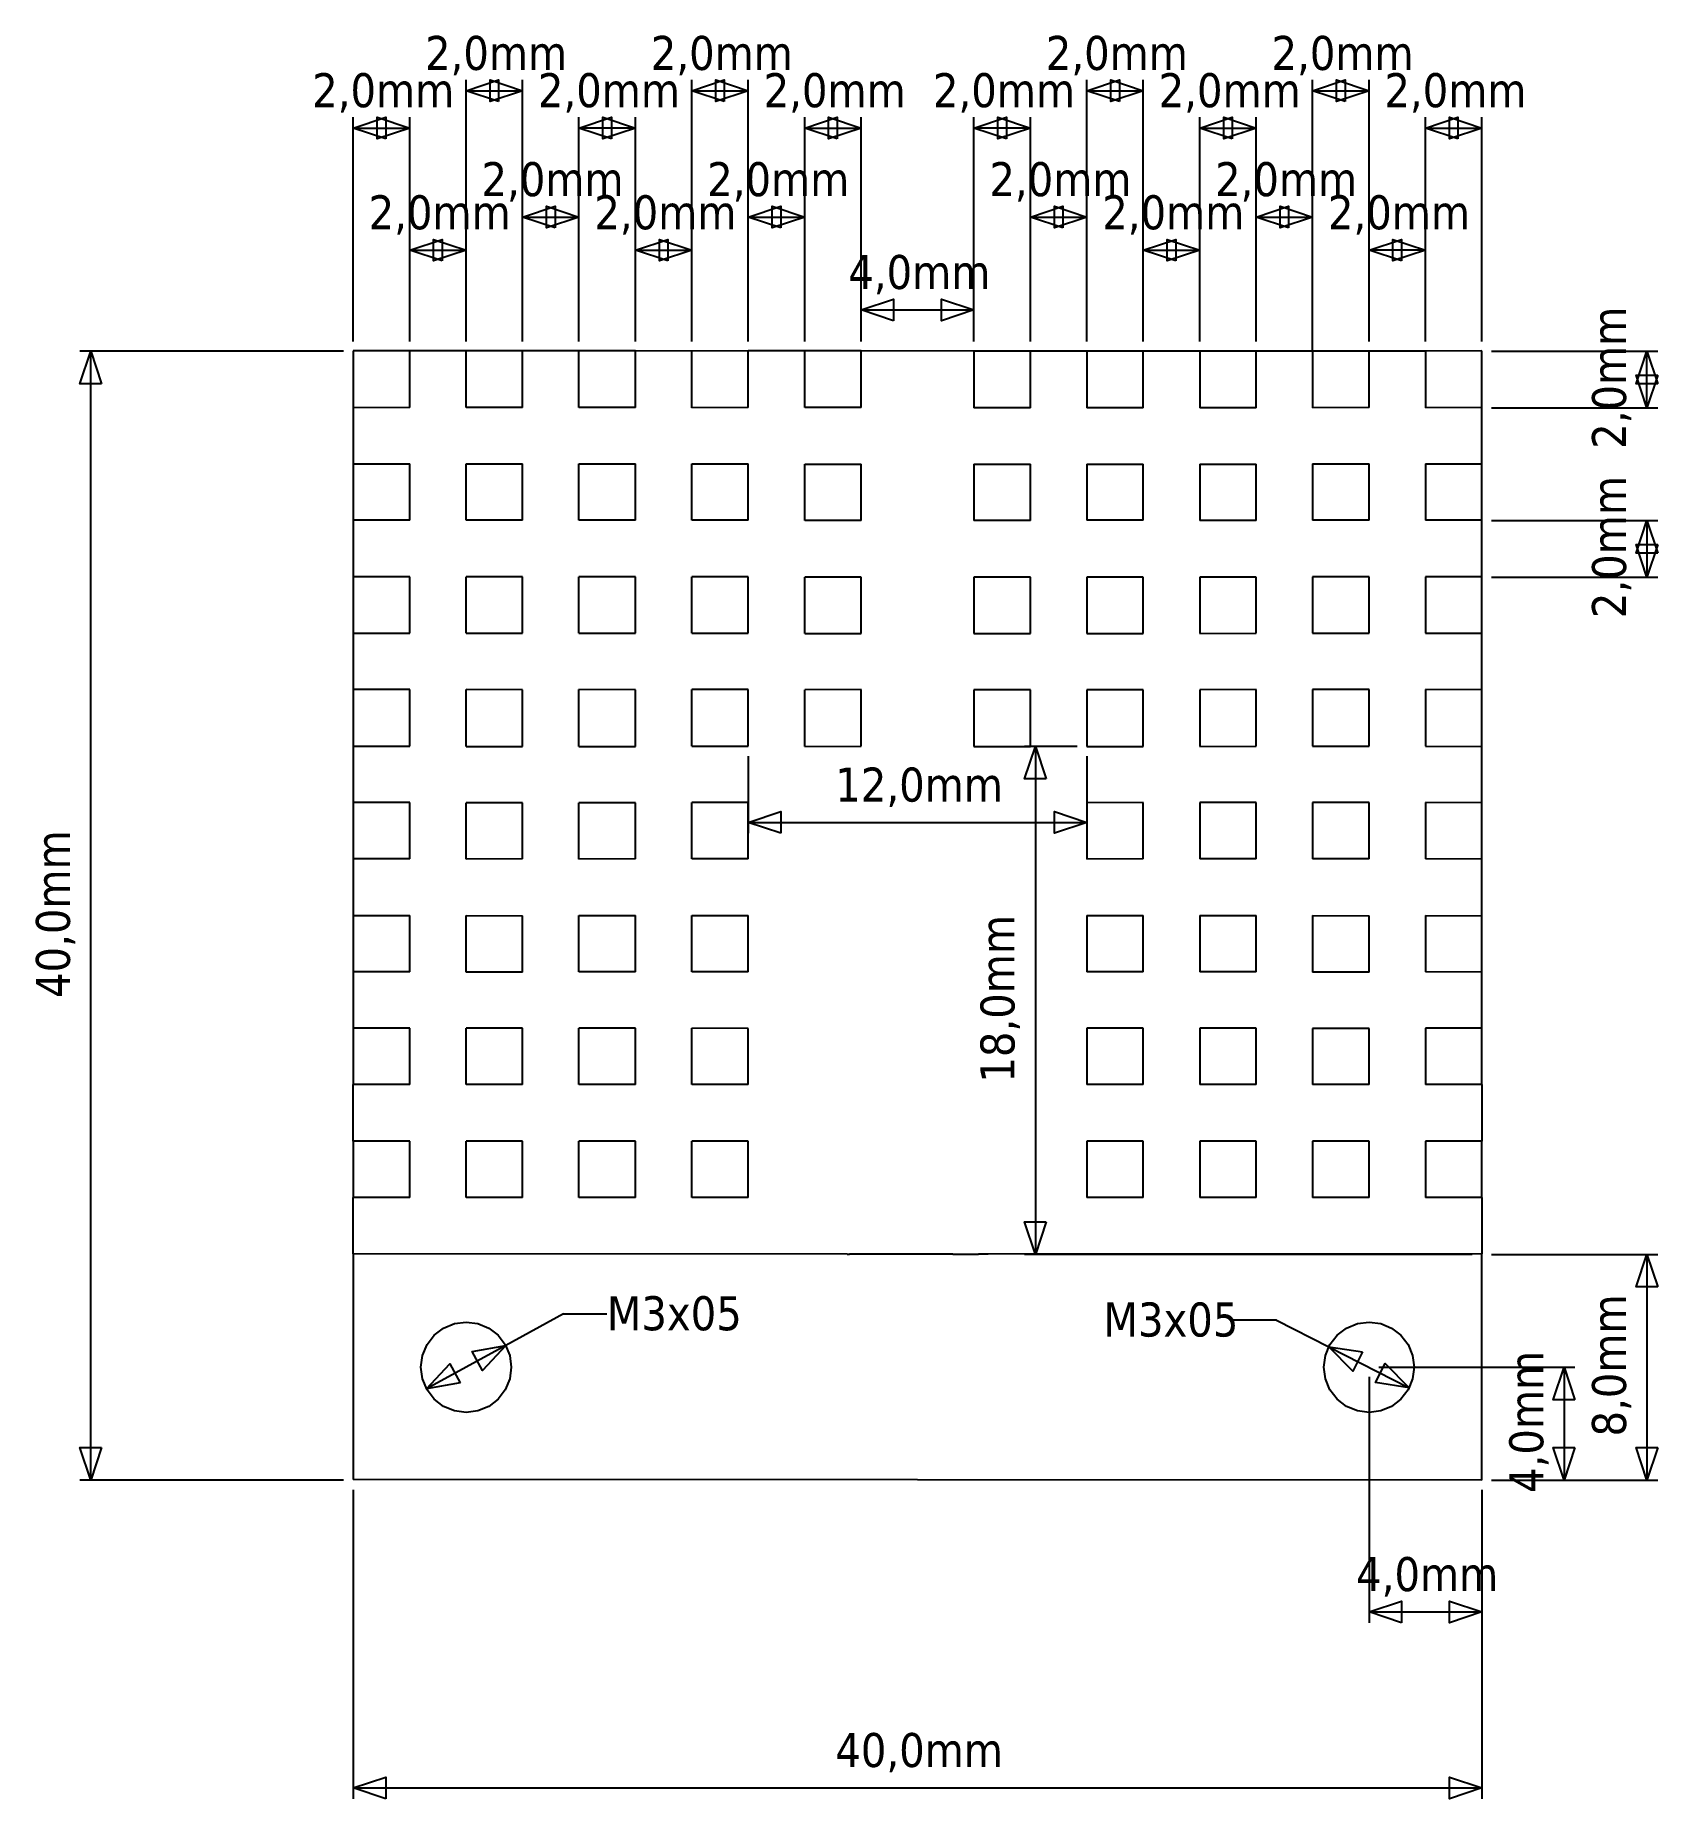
# Model space of a CAD drawing. Extents: x -34 to 23.5, y -29.9 to 32.6.
import ezdxf

# ---------------------------------------------------------------- set-up
doc = ezdxf.new("R2010")
doc.units = 0
doc.header["$MEASUREMENT"] = 0
doc.layers.get('0').update_dxf_attribs({"linetype": 'CONTINUOUS'})
doc.styles.add('TAHOMA', font='Tahoma', dxfattribs={"height": 0.2})

msp = doc.modelspace()

# ---------------------------------------------------------------- linework, layer by layer
at = {"color": 5}
for p, q in [((-18.717, 21.72), (-18.717, 30.989)), ((-16.717, 21.72), (-16.717, 30.989)), ((-10.717, 21.72), (-10.717, 30.989)), ((-8.717, 21.72), (-8.717, 30.989)), ((3.283, 21.72), (3.283, 30.989)), ((5.283, 21.72), (5.283, 30.989)), ((11.283, 21.72), (11.283, 30.989)), ((13.283, 21.72), (13.283, 30.989)), ((-18.717, 30.606), (-16.717, 30.606)), ((-10.717, 30.606), (-8.717, 30.606)), ((3.283, 30.606), (5.283, 30.606)), ((11.283, 30.606), (13.283, 30.606)), ((-22.717, 21.72), (-22.717, 29.669)), ((-20.717, 21.72), (-20.717, 29.669)), ((-14.717, 21.72), (-14.717, 29.669)), ((-12.717, 21.72), (-12.717, 29.669)), ((-6.717, 21.72), (-6.717, 29.669)), ((-4.717, 21.72), (-4.717, 29.669)), ((-0.717, 21.72), (-0.717, 29.669)), ((1.283, 21.72), (1.283, 29.669)), ((7.283, 21.72), (7.283, 29.669)), ((9.283, 21.72), (9.283, 29.669)), ((15.283, 21.72), (15.283, 29.669)), ((17.283, 21.72), (17.283, 29.669)), ((-22.717, 29.286), (-20.717, 29.286)), ((-12.717, 29.286), (-14.717, 29.286)), ((-6.717, 29.286), (-4.717, 29.286)), ((1.283, 29.286), (-0.717, 29.286)), ((7.283, 29.286), (9.283, 29.286)), ((15.283, 29.286), (17.283, 29.286)), ((-16.717, 21.72), (-16.717, 26.516)), ((-14.717, 21.72), (-14.717, 26.516)), ((-8.717, 21.72), (-8.717, 26.516)), ((-6.717, 21.72), (-6.717, 26.516)), ((1.283, 21.72), (1.283, 26.516)), ((3.283, 21.72), (3.283, 26.516)), ((9.283, 21.72), (9.283, 26.516)), ((11.283, 21.375), (11.283, 26.516)), ((-16.717, 26.132), (-14.717, 26.132)), ((-8.717, 26.132), (-6.717, 26.132)), ((1.283, 26.132), (3.283, 26.132)), ((9.283, 26.132), (11.283, 26.132)), ((-20.717, 21.72), (-20.717, 25.342)), ((-18.717, 21.72), (-18.717, 25.342)), ((-12.717, 21.72), (-12.717, 25.342)), ((-10.717, 21.72), (-10.717, 25.342)), ((5.283, 21.72), (5.283, 25.342)), ((7.283, 21.72), (7.283, 25.342)), ((13.283, 21.72), (13.283, 25.342)), ((15.283, 21.72), (15.283, 25.342)), ((-20.717, 24.959), (-18.717, 24.959)), ((-12.717, 24.959), (-10.717, 24.959)), ((5.283, 24.959), (7.283, 24.959)), ((15.283, 24.959), (13.283, 24.959)), ((-4.717, 21.72), (-4.717, 23.226)), ((-0.717, 21.72), (-0.717, 23.226)), ((-4.717, 22.843), (-0.717, 22.843)), ((-23.062, 21.375), (-32.402, 21.375)), ((-32.019, -18.625), (-32.019, 21.375)), ((17.628, 21.375), (23.515, 21.375)), ((23.132, 19.375), (23.132, 21.375)), ((17.628, 19.375), (23.515, 19.375)), ((17.628, 15.375), (23.515, 15.375)), ((23.132, 15.375), (23.132, 13.375)), ((17.628, 13.375), (23.515, 13.375)), ((-8.717, 7.03), (-8.717, 4.296)), ((2.938, 7.375), (1.074, 7.375)), ((1.458, 7.375), (1.458, -10.625)), ((3.283, 7.03), (3.283, 4.296)), ((-8.717, 4.68), (3.283, 4.68)), ((16.938, -10.625), (1.074, -10.625)), ((17.628, -10.625), (23.515, -10.625)), ((23.132, -10.625), (23.132, -18.625)), ((-15.267, -12.735), (-17.314, -13.856)), ((-15.267, -12.735), (-13.733, -12.735)), ((10.004, -12.957), (8.47, -12.957)), ((10.004, -12.957), (11.857, -13.9)), ((-17.314, -13.856), (-20.12, -15.394)), ((11.857, -13.9), (14.709, -15.351)), ((13.283, -14.97), (13.283, -23.682)), ((13.628, -14.625), (20.582, -14.625)), ((20.198, -14.625), (20.198, -18.625)), ((-23.062, -18.625), (-32.402, -18.625)), ((17.628, -18.625), (23.515, -18.625)), ((17.628, -18.625), (20.582, -18.625)), ((-22.717, -18.97), (-22.717, -29.915)), ((17.283, -18.97), (17.283, -29.915)), ((17.283, -18.97), (17.283, -23.682)), ((13.283, -23.298), (17.283, -23.298)), ((-22.717, -29.532), (17.283, -29.532))]:
    msp.add_line(p, q, dxfattribs=at)
for p, q in [((-22.717, 21.391), (-22.717, 19.375)), ((-20.717, 21.388), (-22.717, 21.391)), ((-20.717, 19.388), (-20.717, 21.388)), ((-18.717, 21.388), (-20.717, 21.388)), ((-18.717, 19.388), (-18.717, 21.388)), ((-16.717, 21.388), (-18.717, 21.388)), ((-16.717, 19.388), (-16.717, 21.388)), ((-14.717, 21.388), (-16.717, 21.388)), ((-14.717, 19.388), (-14.717, 21.388)), ((-12.717, 21.388), (-14.717, 21.388)), ((-12.717, 19.388), (-12.717, 21.388)), ((-10.717, 21.375), (-12.717, 21.388)), ((-8.717, 21.388), (-10.717, 21.375)), ((-10.717, 19.375), (-10.717, 21.375)), ((-6.717, 21.388), (-8.717, 21.388)), ((-8.717, 19.388), (-8.717, 21.388)), ((-6.717, 19.388), (-6.717, 21.388)), ((-4.717, 21.388), (-6.717, 21.388)), ((-4.717, 19.388), (-4.717, 21.388)), ((-0.717, 21.375), (-4.717, 21.388)), ((1.283, 21.375), (-0.717, 21.375)), ((-0.717, 21.375), (-0.717, 19.375)), ((1.283, 19.375), (1.283, 21.375)), ((3.283, 21.375), (1.283, 21.375)), ((3.283, 21.375), (3.283, 19.375)), ((5.283, 21.375), (3.283, 21.375)), ((5.283, 19.375), (5.283, 21.375)), ((7.283, 21.375), (5.283, 21.375)), ((7.283, 21.375), (7.283, 19.375)), ((9.283, 21.375), (7.283, 21.375)), ((9.283, 19.375), (9.283, 21.375)), ((11.283, 21.375), (9.283, 21.375)), ((11.283, 21.375), (11.283, 19.375)), ((13.283, 21.375), (11.283, 21.375)), ((13.283, 19.388), (13.283, 21.375)), ((15.283, 21.375), (13.283, 21.375)), ((17.283, 21.391), (15.283, 21.375)), ((15.283, 21.375), (15.283, 19.375)), ((17.283, 19.388), (17.283, 21.391)), ((-20.717, 19.388), (-22.717, 19.375)), ((-22.717, 19.375), (-22.717, 17.388)), ((-16.717, 19.388), (-18.717, 19.388)), ((-12.717, 19.388), (-14.717, 19.388)), ((-8.717, 19.388), (-10.717, 19.375)), ((-4.717, 19.388), (-6.717, 19.388)), ((1.283, 19.375), (-0.717, 19.375)), ((5.283, 19.375), (3.283, 19.375)), ((9.283, 19.375), (7.283, 19.375)), ((13.283, 19.388), (11.283, 19.375)), ((17.283, 19.388), (15.283, 19.375)), ((17.283, 17.388), (17.283, 19.388)), ((-22.717, 17.388), (-20.717, 17.388)), ((-22.717, 17.388), (-22.717, 15.388)), ((-20.717, 15.388), (-20.717, 17.388)), ((-18.717, 17.388), (-16.717, 17.388)), ((-18.717, 15.388), (-18.717, 17.388)), ((-16.717, 15.388), (-16.717, 17.388)), ((-14.717, 17.388), (-12.717, 17.388)), ((-14.717, 15.388), (-14.717, 17.388)), ((-12.717, 15.388), (-12.717, 17.388)), ((-10.717, 17.388), (-8.717, 17.388)), ((-10.717, 15.388), (-10.717, 17.388)), ((-8.717, 15.388), (-8.717, 17.388)), ((-6.717, 15.375), (-6.717, 17.375)), ((-6.717, 17.375), (-4.717, 17.375)), ((-4.717, 15.375), (-4.717, 17.375)), ((-0.717, 17.375), (-0.717, 15.375)), ((-0.717, 17.375), (1.283, 17.375)), ((1.283, 15.375), (1.283, 17.375)), ((3.283, 17.375), (5.283, 17.375)), ((3.283, 17.375), (3.283, 15.388)), ((5.283, 15.388), (5.283, 17.375)), ((7.283, 17.375), (9.283, 17.375)), ((7.283, 17.375), (7.283, 15.375)), ((9.283, 15.375), (9.283, 17.375)), ((11.283, 17.388), (13.283, 17.388)), ((11.283, 17.388), (11.283, 15.388)), ((13.283, 15.388), (13.283, 17.388)), ((15.283, 17.388), (17.283, 17.388)), ((15.283, 17.388), (15.283, 15.388)), ((17.283, 15.388), (17.283, 17.388)), ((-22.717, 15.388), (-22.717, 13.388)), ((-20.717, 15.388), (-22.717, 15.388)), ((-16.717, 15.388), (-18.717, 15.388)), ((-12.717, 15.388), (-14.717, 15.388)), ((-8.717, 15.388), (-10.717, 15.388)), ((-4.717, 15.375), (-6.717, 15.375)), ((1.283, 15.375), (-0.717, 15.375)), ((5.283, 15.388), (3.283, 15.388)), ((9.283, 15.375), (7.283, 15.375)), ((13.283, 15.388), (11.283, 15.388)), ((17.283, 15.388), (15.283, 15.388)), ((17.283, 13.388), (17.283, 15.388)), ((-20.717, 13.388), (-22.717, 13.388)), ((-22.717, 13.388), (-22.717, 11.388)), ((-20.717, 11.388), (-20.717, 13.388)), ((-16.717, 13.388), (-18.717, 13.388)), ((-18.717, 11.388), (-18.717, 13.388)), ((-16.717, 11.388), (-16.717, 13.388)), ((-12.717, 13.388), (-14.717, 13.388)), ((-14.717, 11.388), (-14.717, 13.388)), ((-12.717, 11.388), (-12.717, 13.388)), ((-8.717, 13.388), (-10.717, 13.388)), ((-10.717, 11.388), (-10.717, 13.388)), ((-8.717, 11.388), (-8.717, 13.388)), ((-4.717, 13.375), (-6.717, 13.375)), ((-6.717, 11.375), (-6.717, 13.375)), ((-4.717, 11.375), (-4.717, 13.375)), ((1.283, 13.375), (-0.717, 13.375)), ((-0.717, 13.375), (-0.717, 11.375)), ((1.283, 11.375), (1.283, 13.375)), ((3.283, 13.375), (3.283, 11.375)), ((5.283, 13.375), (3.283, 13.375)), ((5.283, 11.375), (5.283, 13.375)), ((9.283, 13.375), (7.283, 13.375)), ((7.283, 13.375), (7.283, 11.375)), ((9.283, 11.388), (9.283, 13.375)), ((13.283, 13.388), (11.283, 13.388)), ((11.283, 13.388), (11.283, 11.388)), ((13.283, 11.388), (13.283, 13.388)), ((17.283, 13.388), (15.283, 13.388)), ((15.283, 13.388), (15.283, 11.388)), ((17.283, 11.388), (17.283, 13.388)), ((-22.717, 11.388), (-22.717, 9.388)), ((-22.717, 11.388), (-20.717, 11.388)), ((-18.717, 11.388), (-16.717, 11.388)), ((-14.717, 11.388), (-12.717, 11.388)), ((-10.717, 11.388), (-8.717, 11.388)), ((-6.717, 11.375), (-4.717, 11.375)), ((-0.717, 11.375), (1.283, 11.375)), ((3.283, 11.375), (5.283, 11.375)), ((7.283, 11.375), (9.283, 11.388)), ((11.283, 11.388), (13.283, 11.388)), ((15.283, 11.388), (17.283, 11.388)), ((17.283, 9.375), (17.283, 11.388)), ((-20.717, 9.388), (-22.717, 9.388)), ((-22.717, 9.388), (-22.717, 7.388)), ((-20.717, 7.388), (-20.717, 9.388)), ((-16.717, 9.375), (-18.717, 9.388)), ((-18.717, 7.375), (-18.717, 9.388)), ((-16.717, 7.375), (-16.717, 9.375)), ((-12.717, 9.375), (-14.717, 9.388)), ((-14.717, 7.375), (-14.717, 9.388)), ((-12.717, 7.375), (-12.717, 9.375)), ((-8.717, 9.388), (-10.717, 9.388)), ((-10.717, 7.388), (-10.717, 9.388)), ((-8.717, 7.388), (-8.717, 9.388)), ((-4.717, 9.388), (-6.717, 9.375)), ((-6.717, 7.375), (-6.717, 9.375)), ((-4.717, 7.388), (-4.717, 9.388)), ((1.283, 9.375), (-0.717, 9.375)), ((-0.717, 9.375), (-0.717, 7.375)), ((1.283, 7.375), (1.283, 9.375)), ((5.283, 9.375), (3.283, 9.375)), ((3.283, 9.375), (3.283, 7.375)), ((5.283, 7.375), (5.283, 9.375)), ((9.283, 9.388), (7.283, 9.375)), ((7.283, 9.375), (7.283, 7.375)), ((9.283, 7.388), (9.283, 9.388)), ((13.283, 9.388), (11.283, 9.388)), ((11.283, 9.388), (11.283, 7.388)), ((13.283, 7.388), (13.283, 9.388)), ((17.283, 9.375), (15.283, 9.388)), ((15.283, 9.388), (15.283, 7.388)), ((17.283, 7.375), (17.283, 9.375)), ((-22.717, 7.388), (-22.717, 5.388)), ((-22.717, 7.388), (-20.717, 7.388)), ((-18.717, 7.375), (-16.717, 7.375)), ((-14.717, 7.375), (-12.717, 7.375)), ((-10.717, 7.388), (-8.717, 7.388)), ((-6.717, 7.375), (-4.717, 7.388)), ((-0.717, 7.375), (1.283, 7.375)), ((3.283, 7.375), (5.283, 7.375)), ((7.283, 7.375), (9.283, 7.388)), ((11.283, 7.388), (13.283, 7.388)), ((15.283, 7.388), (17.283, 7.375)), ((17.283, 5.375), (17.283, 7.375)), ((-20.717, 5.388), (-22.717, 5.388)), ((-22.717, 5.388), (-22.717, 3.388)), ((-20.717, 3.388), (-20.717, 5.388)), ((-16.717, 5.375), (-18.717, 5.375)), ((-18.717, 3.375), (-18.717, 5.375)), ((-16.717, 3.388), (-16.717, 5.375)), ((-12.717, 5.375), (-14.717, 5.375)), ((-14.717, 3.375), (-14.717, 5.375)), ((-12.717, 3.388), (-12.717, 5.375)), ((-8.717, 5.388), (-10.717, 5.388)), ((-10.717, 3.388), (-10.717, 5.388)), ((-8.717, 3.388), (-8.717, 5.388)), ((5.283, 5.388), (3.283, 5.375)), ((3.283, 5.375), (3.283, 3.375)), ((5.283, 3.388), (5.283, 5.388)), ((9.283, 5.388), (7.283, 5.388)), ((7.283, 5.388), (7.283, 3.388)), ((9.283, 3.388), (9.283, 5.388)), ((13.283, 5.388), (11.283, 5.388)), ((11.283, 5.388), (11.283, 3.388)), ((13.283, 3.388), (13.283, 5.388)), ((17.283, 5.375), (15.283, 5.388)), ((15.283, 5.388), (15.283, 3.388)), ((17.283, 3.375), (17.283, 5.375)), ((-22.717, 3.388), (-22.717, 1.388)), ((-20.717, 3.388), (-22.717, 3.388)), ((-16.717, 3.388), (-18.717, 3.375)), ((-12.717, 3.388), (-14.717, 3.375)), ((-8.717, 3.388), (-10.717, 3.388)), ((5.283, 3.388), (3.283, 3.375)), ((9.283, 3.388), (7.283, 3.388)), ((13.283, 3.388), (11.283, 3.388)), ((17.283, 3.375), (15.283, 3.388)), ((17.283, 1.375), (17.283, 3.375)), ((-22.717, 1.388), (-20.717, 1.388)), ((-22.717, 1.388), (-22.717, -0.612)), ((-20.717, -0.612), (-20.717, 1.388)), ((-18.717, 1.388), (-16.717, 1.375)), ((-18.717, -0.625), (-18.717, 1.388)), ((-16.717, -0.625), (-16.717, 1.375)), ((-14.717, 1.388), (-12.717, 1.388)), ((-14.717, -0.612), (-14.717, 1.388)), ((-12.717, -0.612), (-12.717, 1.388)), ((-10.717, 1.388), (-8.717, 1.388)), ((-10.717, -0.612), (-10.717, 1.388)), ((-8.717, -0.612), (-8.717, 1.388)), ((3.283, 1.388), (5.283, 1.388)), ((3.283, 1.388), (3.283, -0.612)), ((5.283, -0.612), (5.283, 1.388)), ((7.283, 1.388), (9.283, 1.388)), ((7.283, 1.388), (7.283, -0.612)), ((9.283, -0.612), (9.283, 1.388)), ((11.283, 1.388), (13.283, 1.375)), ((11.283, 1.388), (11.283, -0.625)), ((13.283, -0.625), (13.283, 1.375)), ((15.283, 1.388), (17.283, 1.375)), ((15.283, 1.388), (15.283, -0.612)), ((17.283, -0.625), (17.283, 1.375)), ((-22.717, -0.612), (-22.717, -2.612)), ((-20.717, -0.612), (-22.717, -0.612)), ((-12.717, -0.612), (-14.717, -0.612)), ((-8.717, -0.612), (-10.717, -0.612)), ((5.283, -0.612), (3.283, -0.612)), ((9.283, -0.612), (7.283, -0.612)), ((17.283, -0.625), (15.283, -0.612)), ((-16.717, -0.625), (-18.717, -0.625)), ((13.283, -0.625), (11.283, -0.625)), ((17.283, -2.612), (17.283, -0.625)), ((-20.717, -2.612), (-22.717, -2.612)), ((-22.717, -2.612), (-22.717, -4.612)), ((-20.717, -4.612), (-20.717, -2.612)), ((-16.717, -2.612), (-18.717, -2.612)), ((-18.717, -4.612), (-18.717, -2.612)), ((-16.717, -4.612), (-16.717, -2.612)), ((-12.717, -2.612), (-14.717, -2.612)), ((-14.717, -4.612), (-14.717, -2.612)), ((-12.717, -4.612), (-12.717, -2.612)), ((-8.717, -2.625), (-10.717, -2.612)), ((-10.717, -4.612), (-10.717, -2.612)), ((-8.717, -4.612), (-8.717, -2.625)), ((5.283, -2.612), (3.283, -2.612)), ((3.283, -2.612), (3.283, -4.612)), ((5.283, -4.612), (5.283, -2.612)), ((9.283, -2.612), (7.283, -2.612)), ((7.283, -2.612), (7.283, -4.612)), ((9.283, -4.612), (9.283, -2.612)), ((11.283, -2.625), (11.283, -4.612)), ((13.283, -2.625), (11.283, -2.625)), ((13.283, -4.612), (13.283, -2.625)), ((17.283, -2.612), (15.283, -2.612)), ((15.283, -2.612), (15.283, -4.612)), ((17.283, -4.612), (17.283, -2.612)), ((-20.717, -4.612), (-22.717, -4.612)), ((-22.717, -6.612), (-22.717, -4.612)), ((-16.717, -4.612), (-18.717, -4.612)), ((-12.717, -4.612), (-14.717, -4.612)), ((-8.717, -4.612), (-10.717, -4.612)), ((5.283, -4.612), (3.283, -4.612)), ((9.283, -4.612), (7.283, -4.612)), ((13.283, -4.612), (11.283, -4.612)), ((17.283, -4.612), (15.283, -4.612)), ((17.283, -4.612), (17.283, -6.612)), ((-20.717, -6.612), (-22.717, -6.612)), ((-22.717, -6.612), (-22.717, -8.612)), ((-20.717, -8.612), (-20.717, -6.612)), ((-18.717, -8.612), (-18.717, -6.612)), ((-16.717, -6.612), (-18.717, -6.612)), ((-16.717, -8.612), (-16.717, -6.612)), ((-12.717, -6.612), (-14.717, -6.612)), ((-14.717, -8.612), (-14.717, -6.612)), ((-12.717, -8.612), (-12.717, -6.612)), ((-8.717, -6.612), (-10.717, -6.612)), ((-10.717, -8.612), (-10.717, -6.612)), ((-8.717, -8.612), (-8.717, -6.612)), ((5.283, -6.612), (3.283, -6.612)), ((3.283, -6.612), (3.283, -8.612)), ((5.283, -8.612), (5.283, -6.612)), ((9.283, -6.612), (7.283, -6.612)), ((7.283, -6.612), (7.283, -8.612)), ((9.283, -8.612), (9.283, -6.612)), ((13.283, -6.612), (11.283, -6.612)), ((11.283, -6.612), (11.283, -8.612)), ((13.283, -8.612), (13.283, -6.612)), ((17.283, -6.612), (15.283, -6.612)), ((15.283, -6.612), (15.283, -8.612)), ((17.283, -8.612), (17.283, -6.612)), ((-20.717, -8.612), (-22.717, -8.612)), ((-22.717, -10.612), (-22.717, -8.612)), ((-16.717, -8.612), (-18.717, -8.612)), ((-12.717, -8.612), (-14.717, -8.612)), ((-8.717, -8.612), (-10.717, -8.612)), ((5.283, -8.612), (3.283, -8.612)), ((9.283, -8.612), (7.283, -8.612)), ((13.283, -8.612), (11.283, -8.612)), ((17.283, -8.612), (15.283, -8.612)), ((17.283, -8.612), (17.283, -10.612)), ((-22.717, -10.612), (-22.717, -18.609)), ((-5.217, -10.619), (-22.717, -10.612)), ((-5.217, -10.619), (-5.132, -10.618)), ((-4.882, -10.617), (-5.132, -10.618)), ((-1.467, -10.615), (-4.882, -10.617)), ((-1.467, -10.615), (-0.552, -10.617)), ((-0.302, -10.618), (-0.552, -10.617)), ((-0.217, -10.619), (-0.302, -10.618)), ((17.283, -10.612), (-0.217, -10.619)), ((17.283, -18.625), (17.283, -10.612)), ((-19.517, -13.24), (-19.131, -13.08)), ((-19.131, -13.08), (-18.717, -13.025)), ((-18.717, -13.025), (-18.303, -13.08)), ((-18.303, -13.08), (-17.917, -13.24)), ((12.483, -13.24), (12.869, -13.08)), ((12.869, -13.08), (13.283, -13.025)), ((13.283, -13.025), (13.697, -13.08)), ((13.697, -13.08), (14.083, -13.24)), ((-20.102, -13.825), (-19.848, -13.494)), ((-19.848, -13.494), (-19.517, -13.24)), ((-17.917, -13.24), (-17.585, -13.494)), ((-17.585, -13.494), (-17.331, -13.825)), ((11.898, -13.825), (12.152, -13.494)), ((12.152, -13.494), (12.483, -13.24)), ((14.083, -13.24), (14.415, -13.494)), ((14.415, -13.494), (14.669, -13.825)), ((-20.317, -14.625), (-20.262, -14.211)), ((-20.262, -14.211), (-20.102, -13.825)), ((-17.331, -13.825), (-17.171, -14.211)), ((-17.171, -14.211), (-17.117, -14.625)), ((11.683, -14.625), (11.738, -14.211)), ((11.738, -14.211), (11.898, -13.825)), ((14.669, -13.825), (14.829, -14.211)), ((14.829, -14.211), (14.883, -14.625)), ((-20.262, -15.039), (-20.317, -14.625)), ((-17.117, -14.625), (-17.171, -15.039)), ((11.738, -15.039), (11.683, -14.625)), ((14.883, -14.625), (14.829, -15.039)), ((-20.102, -15.425), (-20.262, -15.039)), ((-19.848, -15.757), (-20.102, -15.425)), ((-17.331, -15.425), (-17.585, -15.757)), ((-17.171, -15.039), (-17.331, -15.425)), ((11.898, -15.425), (11.738, -15.039)), ((12.152, -15.757), (11.898, -15.425)), ((14.669, -15.425), (14.415, -15.757)), ((14.829, -15.039), (14.669, -15.425)), ((-19.517, -16.011), (-19.848, -15.757)), ((-19.131, -16.171), (-19.517, -16.011)), ((-18.717, -16.225), (-19.131, -16.171)), ((-18.303, -16.171), (-18.717, -16.225)), ((-17.917, -16.011), (-18.303, -16.171)), ((-17.585, -15.757), (-17.917, -16.011)), ((12.483, -16.011), (12.152, -15.757)), ((12.869, -16.171), (12.483, -16.011)), ((13.283, -16.225), (12.869, -16.171)), ((13.697, -16.171), (13.283, -16.225)), ((14.083, -16.011), (13.697, -16.171)), ((14.415, -15.757), (14.083, -16.011)), ((17.283, -18.625), (-22.717, -18.609))]:
    msp.add_line(p, q)

# ---------------------------------------------------------------- texts
at = {"color": 5, "extrusion": (0, -0.001629, 0.999999), "char_height": 1.2063, "attachment_point": 7, "style": 'TAHOMA'}
for s, insert, text_direction in [('2,0mm', (-20.172, 31.153), (1, 0, 0)), ('2,0mm', (-12.172, 31.153), (1, 0, 0)), ('2,0mm', (1.828, 31.153), (1, 0, 0)), ('2,0mm', (9.828, 31.153), (1, 0, 0)), ('2,0mm', (-24.172, 29.833), (1, 0, 0)), ('2,0mm', (-16.172, 29.833), (1, 0, 0)), ('2,0mm', (-8.172, 29.833), (1, 0, 0)), ('2,0mm', (-2.172, 29.833), (1, 0, 0)), ('2,0mm', (5.828, 29.833), (1, 0, 0)), ('2,0mm', (13.828, 29.833), (1, 0, 0)), ('2,0mm', (-18.172, 26.68), (1, 0, 0)), ('2,0mm', (-10.172, 26.68), (1, 0, 0)), ('2,0mm', (-0.172, 26.68), (1, 0, 0)), ('2,0mm', (7.828, 26.68), (1, 0, 0)), ('2,0mm', (-22.172, 25.506), (1, 0, 0)), ('2,0mm', (-14.172, 25.506), (1, 0, 0)), ('2,0mm', (3.828, 25.506), (1, 0, 0)), ('2,0mm', (11.828, 25.506), (1, 0, 0)), ('4,0mm', (-5.172, 23.39), (1, 0, 0)), ('2,0mm', (22.584, 17.92), (0, 0.999999, 0.001629)), ('2,0mm', (22.584, 11.92), (0, 0.999999, 0.001629)), ('12,0mm', (-5.632, 5.227), (1, 0, 0)), ('M3x05', (-13.733, -13.338), (1, 0, 0)), ('M3x05', (3.867, -13.56), (1, 0, 0)), ('8,0mm', (22.584, -17.08), (0, 0.999999, 0.001629)), ('4,0mm', (19.651, -19.08), (0, 0.999999, 0.001629)), ('4,0mm', (12.828, -22.75), (1, 0, 0)), ('40,0mm', (-5.632, -28.984), (1, 0, 0))]:
    msp.add_mtext(s, dxfattribs=dict(at, insert=insert, text_direction=text_direction))
at = {"color": 5, "extrusion": (6.239e-19, -0.001629, 0.999999), "char_height": 1.2063, "attachment_point": 7, "text_direction": (0, 0.999999, 0.001629), "style": 'TAHOMA'}
for s, insert in [('40,0mm', (-32.566, -1.541)), ('18,0mm', (0.91, -4.541))]:
    msp.add_mtext(s, dxfattribs=dict(at, insert=insert))

# ---------------------------------------------------------------- meshes
at = {"color": 5}
mesh = msp.add_polyface(dxfattribs=at)
corners = [(-17.566, 30.222), (-18.717, 30.606), (-17.566, 30.989)]
mesh.append_faces([[corners[k] for k in face] for face in [(0, 1, 2)]], dxfattribs={"color": 5})
mesh = msp.add_polyface(dxfattribs=at)
corners = [(-16.717, 30.606), (-17.868, 30.222), (-17.868, 30.989)]
mesh.append_faces([[corners[k] for k in face] for face in [(0, 1, 2)]], dxfattribs={"color": 5})
mesh = msp.add_polyface(dxfattribs=at)
corners = [(-9.566, 30.222), (-10.717, 30.606), (-9.566, 30.989)]
mesh.append_faces([[corners[k] for k in face] for face in [(0, 1, 2)]], dxfattribs={"color": 5})
mesh = msp.add_polyface(dxfattribs=at)
corners = [(-8.717, 30.606), (-9.868, 30.222), (-9.868, 30.989)]
mesh.append_faces([[corners[k] for k in face] for face in [(0, 1, 2)]], dxfattribs={"color": 5})
mesh = msp.add_polyface(dxfattribs=at)
corners = [(4.434, 30.222), (3.283, 30.606), (4.434, 30.989)]
mesh.append_faces([[corners[k] for k in face] for face in [(0, 1, 2)]], dxfattribs={"color": 5})
mesh = msp.add_polyface(dxfattribs=at)
corners = [(5.283, 30.606), (4.132, 30.222), (4.132, 30.989)]
mesh.append_faces([[corners[k] for k in face] for face in [(0, 1, 2)]], dxfattribs={"color": 5})
mesh = msp.add_polyface(dxfattribs=at)
corners = [(12.434, 30.222), (11.283, 30.606), (12.434, 30.989)]
mesh.append_faces([[corners[k] for k in face] for face in [(0, 1, 2)]], dxfattribs={"color": 5})
mesh = msp.add_polyface(dxfattribs=at)
corners = [(13.283, 30.606), (12.132, 30.222), (12.132, 30.989)]
mesh.append_faces([[corners[k] for k in face] for face in [(0, 1, 2)]], dxfattribs={"color": 5})
mesh = msp.add_polyface(dxfattribs=at)
corners = [(-21.566, 28.902), (-22.717, 29.286), (-21.566, 29.669)]
mesh.append_faces([[corners[k] for k in face] for face in [(0, 1, 2)]], dxfattribs={"color": 5})
mesh = msp.add_polyface(dxfattribs=at)
corners = [(-20.717, 29.286), (-21.868, 28.902), (-21.868, 29.669)]
mesh.append_faces([[corners[k] for k in face] for face in [(0, 1, 2)]], dxfattribs={"color": 5})
mesh = msp.add_polyface(dxfattribs=at)
corners = [(-13.566, 28.902), (-14.717, 29.286), (-13.566, 29.669)]
mesh.append_faces([[corners[k] for k in face] for face in [(0, 1, 2)]], dxfattribs={"color": 5})
mesh = msp.add_polyface(dxfattribs=at)
corners = [(-12.717, 29.286), (-13.868, 28.902), (-13.868, 29.669)]
mesh.append_faces([[corners[k] for k in face] for face in [(0, 1, 2)]], dxfattribs={"color": 5})
mesh = msp.add_polyface(dxfattribs=at)
corners = [(-5.566, 28.902), (-6.717, 29.286), (-5.566, 29.669)]
mesh.append_faces([[corners[k] for k in face] for face in [(0, 1, 2)]], dxfattribs={"color": 5})
mesh = msp.add_polyface(dxfattribs=at)
corners = [(-4.717, 29.286), (-5.868, 28.902), (-5.868, 29.669)]
mesh.append_faces([[corners[k] for k in face] for face in [(0, 1, 2)]], dxfattribs={"color": 5})
mesh = msp.add_polyface(dxfattribs=at)
corners = [(0.434, 28.902), (-0.717, 29.286), (0.434, 29.669)]
mesh.append_faces([[corners[k] for k in face] for face in [(0, 1, 2)]], dxfattribs={"color": 5})
mesh = msp.add_polyface(dxfattribs=at)
corners = [(1.283, 29.286), (0.132, 28.902), (0.132, 29.669)]
mesh.append_faces([[corners[k] for k in face] for face in [(0, 1, 2)]], dxfattribs={"color": 5})
mesh = msp.add_polyface(dxfattribs=at)
corners = [(8.434, 28.902), (7.283, 29.286), (8.434, 29.669)]
mesh.append_faces([[corners[k] for k in face] for face in [(0, 1, 2)]], dxfattribs={"color": 5})
mesh = msp.add_polyface(dxfattribs=at)
corners = [(9.283, 29.286), (8.132, 28.902), (8.132, 29.669)]
mesh.append_faces([[corners[k] for k in face] for face in [(0, 1, 2)]], dxfattribs={"color": 5})
mesh = msp.add_polyface(dxfattribs=at)
corners = [(16.434, 28.902), (15.283, 29.286), (16.434, 29.669)]
mesh.append_faces([[corners[k] for k in face] for face in [(0, 1, 2)]], dxfattribs={"color": 5})
mesh = msp.add_polyface(dxfattribs=at)
corners = [(17.283, 29.286), (16.132, 28.902), (16.132, 29.669)]
mesh.append_faces([[corners[k] for k in face] for face in [(0, 1, 2)]], dxfattribs={"color": 5})
mesh = msp.add_polyface(dxfattribs=at)
corners = [(-15.566, 25.748), (-16.717, 26.132), (-15.566, 26.516)]
mesh.append_faces([[corners[k] for k in face] for face in [(0, 1, 2)]], dxfattribs={"color": 5})
mesh = msp.add_polyface(dxfattribs=at)
corners = [(-14.717, 26.132), (-15.868, 25.748), (-15.868, 26.516)]
mesh.append_faces([[corners[k] for k in face] for face in [(0, 1, 2)]], dxfattribs={"color": 5})
mesh = msp.add_polyface(dxfattribs=at)
corners = [(-7.566, 25.748), (-8.717, 26.132), (-7.566, 26.516)]
mesh.append_faces([[corners[k] for k in face] for face in [(0, 1, 2)]], dxfattribs={"color": 5})
mesh = msp.add_polyface(dxfattribs=at)
corners = [(-6.717, 26.132), (-7.868, 25.748), (-7.868, 26.516)]
mesh.append_faces([[corners[k] for k in face] for face in [(0, 1, 2)]], dxfattribs={"color": 5})
mesh = msp.add_polyface(dxfattribs=at)
corners = [(2.434, 25.748), (1.283, 26.132), (2.434, 26.516)]
mesh.append_faces([[corners[k] for k in face] for face in [(0, 1, 2)]], dxfattribs={"color": 5})
mesh = msp.add_polyface(dxfattribs=at)
corners = [(3.283, 26.132), (2.132, 25.748), (2.132, 26.516)]
mesh.append_faces([[corners[k] for k in face] for face in [(0, 1, 2)]], dxfattribs={"color": 5})
mesh = msp.add_polyface(dxfattribs=at)
corners = [(10.434, 25.748), (9.283, 26.132), (10.434, 26.516)]
mesh.append_faces([[corners[k] for k in face] for face in [(0, 1, 2)]], dxfattribs={"color": 5})
mesh = msp.add_polyface(dxfattribs=at)
corners = [(11.283, 26.132), (10.132, 25.748), (10.132, 26.516)]
mesh.append_faces([[corners[k] for k in face] for face in [(0, 1, 2)]], dxfattribs={"color": 5})
mesh = msp.add_polyface(dxfattribs=at)
corners = [(-19.566, 24.575), (-20.717, 24.959), (-19.566, 25.342)]
mesh.append_faces([[corners[k] for k in face] for face in [(0, 1, 2)]], dxfattribs={"color": 5})
mesh = msp.add_polyface(dxfattribs=at)
corners = [(-18.717, 24.959), (-19.868, 24.575), (-19.868, 25.342)]
mesh.append_faces([[corners[k] for k in face] for face in [(0, 1, 2)]], dxfattribs={"color": 5})
mesh = msp.add_polyface(dxfattribs=at)
corners = [(-11.566, 24.575), (-12.717, 24.959), (-11.566, 25.342)]
mesh.append_faces([[corners[k] for k in face] for face in [(0, 1, 2)]], dxfattribs={"color": 5})
mesh = msp.add_polyface(dxfattribs=at)
corners = [(-10.717, 24.959), (-11.868, 24.575), (-11.868, 25.342)]
mesh.append_faces([[corners[k] for k in face] for face in [(0, 1, 2)]], dxfattribs={"color": 5})
mesh = msp.add_polyface(dxfattribs=at)
corners = [(6.434, 24.575), (5.283, 24.959), (6.434, 25.342)]
mesh.append_faces([[corners[k] for k in face] for face in [(0, 1, 2)]], dxfattribs={"color": 5})
mesh = msp.add_polyface(dxfattribs=at)
corners = [(7.283, 24.959), (6.132, 24.575), (6.132, 25.342)]
mesh.append_faces([[corners[k] for k in face] for face in [(0, 1, 2)]], dxfattribs={"color": 5})
mesh = msp.add_polyface(dxfattribs=at)
corners = [(14.434, 24.575), (13.283, 24.959), (14.434, 25.342)]
mesh.append_faces([[corners[k] for k in face] for face in [(0, 1, 2)]], dxfattribs={"color": 5})
mesh = msp.add_polyface(dxfattribs=at)
corners = [(15.283, 24.959), (14.132, 24.575), (14.132, 25.342)]
mesh.append_faces([[corners[k] for k in face] for face in [(0, 1, 2)]], dxfattribs={"color": 5})
mesh = msp.add_polyface(dxfattribs=at)
corners = [(-3.566, 22.459), (-4.717, 22.843), (-3.566, 23.226)]
mesh.append_faces([[corners[k] for k in face] for face in [(0, 1, 2)]], dxfattribs={"color": 5})
mesh = msp.add_polyface(dxfattribs=at)
corners = [(-0.717, 22.843), (-1.868, 22.459), (-1.868, 23.226)]
mesh.append_faces([[corners[k] for k in face] for face in [(0, 1, 2)]], dxfattribs={"color": 5})
mesh = msp.add_polyface(dxfattribs=at)
corners = [(-31.635, 20.224), (-32.402, 20.224), (-32.019, 21.375)]
mesh.append_faces([[corners[k] for k in face] for face in [(0, 1, 2)]], dxfattribs={"color": 5})
mesh = msp.add_polyface(dxfattribs=at)
corners = [(23.515, 20.224), (22.748, 20.224), (23.132, 21.375)]
mesh.append_faces([[corners[k] for k in face] for face in [(0, 1, 2)]], dxfattribs={"color": 5})
mesh = msp.add_polyface(dxfattribs=at)
corners = [(23.515, 20.526), (23.132, 19.375), (22.748, 20.526)]
mesh.append_faces([[corners[k] for k in face] for face in [(0, 1, 2)]], dxfattribs={"color": 5})
mesh = msp.add_polyface(dxfattribs=at)
corners = [(23.515, 14.224), (22.748, 14.224), (23.132, 15.375)]
mesh.append_faces([[corners[k] for k in face] for face in [(0, 1, 2)]], dxfattribs={"color": 5})
mesh = msp.add_polyface(dxfattribs=at)
corners = [(23.515, 14.526), (23.132, 13.375), (22.748, 14.526)]
mesh.append_faces([[corners[k] for k in face] for face in [(0, 1, 2)]], dxfattribs={"color": 5})
mesh = msp.add_polyface(dxfattribs=at)
corners = [(1.841, 6.224), (1.074, 6.224), (1.458, 7.375)]
mesh.append_faces([[corners[k] for k in face] for face in [(0, 1, 2)]], dxfattribs={"color": 5})
mesh = msp.add_polyface(dxfattribs=at)
corners = [(-7.566, 4.296), (-8.717, 4.68), (-7.566, 5.063)]
mesh.append_faces([[corners[k] for k in face] for face in [(0, 1, 2)]], dxfattribs={"color": 5})
mesh = msp.add_polyface(dxfattribs=at)
corners = [(3.283, 4.68), (2.132, 4.296), (2.132, 5.063)]
mesh.append_faces([[corners[k] for k in face] for face in [(0, 1, 2)]], dxfattribs={"color": 5})
mesh = msp.add_polyface(dxfattribs=at)
corners = [(1.841, -9.474), (1.458, -10.625), (1.074, -9.474)]
mesh.append_faces([[corners[k] for k in face] for face in [(0, 1, 2)]], dxfattribs={"color": 5})
mesh = msp.add_polyface(dxfattribs=at)
corners = [(23.515, -11.776), (22.748, -11.776), (23.132, -10.625)]
mesh.append_faces([[corners[k] for k in face] for face in [(0, 1, 2)]], dxfattribs={"color": 5})
mesh = msp.add_polyface(dxfattribs=at)
corners = [(-17.314, -13.856), (-18.139, -14.746), (-18.507, -14.073)]
mesh.append_faces([[corners[k] for k in face] for face in [(0, 1, 2)]], dxfattribs={"color": 5})
mesh = msp.add_polyface(dxfattribs=at)
corners = [(13.057, -14.08), (12.709, -14.763), (11.857, -13.9)]
mesh.append_faces([[corners[k] for k in face] for face in [(0, 1, 2)]], dxfattribs={"color": 5})
mesh = msp.add_polyface(dxfattribs=at)
corners = [(-18.927, -15.177), (-20.12, -15.394), (-19.295, -14.505)]
mesh.append_faces([[corners[k] for k in face] for face in [(0, 1, 2)]], dxfattribs={"color": 5})
mesh = msp.add_polyface(dxfattribs=at)
corners = [(14.709, -15.351), (13.51, -15.171), (13.857, -14.487)]
mesh.append_faces([[corners[k] for k in face] for face in [(0, 1, 2)]], dxfattribs={"color": 5})
mesh = msp.add_polyface(dxfattribs=at)
corners = [(20.582, -15.776), (19.815, -15.776), (20.198, -14.625)]
mesh.append_faces([[corners[k] for k in face] for face in [(0, 1, 2)]], dxfattribs={"color": 5})
mesh = msp.add_polyface(dxfattribs=at)
corners = [(-31.635, -17.474), (-32.019, -18.625), (-32.402, -17.474)]
mesh.append_faces([[corners[k] for k in face] for face in [(0, 1, 2)]], dxfattribs={"color": 5})
mesh = msp.add_polyface(dxfattribs=at)
corners = [(20.582, -17.474), (20.198, -18.625), (19.815, -17.474)]
mesh.append_faces([[corners[k] for k in face] for face in [(0, 1, 2)]], dxfattribs={"color": 5})
mesh = msp.add_polyface(dxfattribs=at)
corners = [(23.515, -17.474), (23.132, -18.625), (22.748, -17.474)]
mesh.append_faces([[corners[k] for k in face] for face in [(0, 1, 2)]], dxfattribs={"color": 5})
mesh = msp.add_polyface(dxfattribs=at)
corners = [(14.434, -23.682), (13.283, -23.298), (14.434, -22.914)]
mesh.append_faces([[corners[k] for k in face] for face in [(0, 1, 2)]], dxfattribs={"color": 5})
mesh = msp.add_polyface(dxfattribs=at)
corners = [(17.283, -23.298), (16.132, -23.682), (16.132, -22.914)]
mesh.append_faces([[corners[k] for k in face] for face in [(0, 1, 2)]], dxfattribs={"color": 5})
mesh = msp.add_polyface(dxfattribs=at)
corners = [(-21.566, -29.915), (-22.717, -29.532), (-21.566, -29.148)]
mesh.append_faces([[corners[k] for k in face] for face in [(0, 1, 2)]], dxfattribs={"color": 5})
mesh = msp.add_polyface(dxfattribs=at)
corners = [(17.283, -29.532), (16.132, -29.915), (16.132, -29.148)]
mesh.append_faces([[corners[k] for k in face] for face in [(0, 1, 2)]], dxfattribs={"color": 5})

doc.saveas('drawing.dxf')
